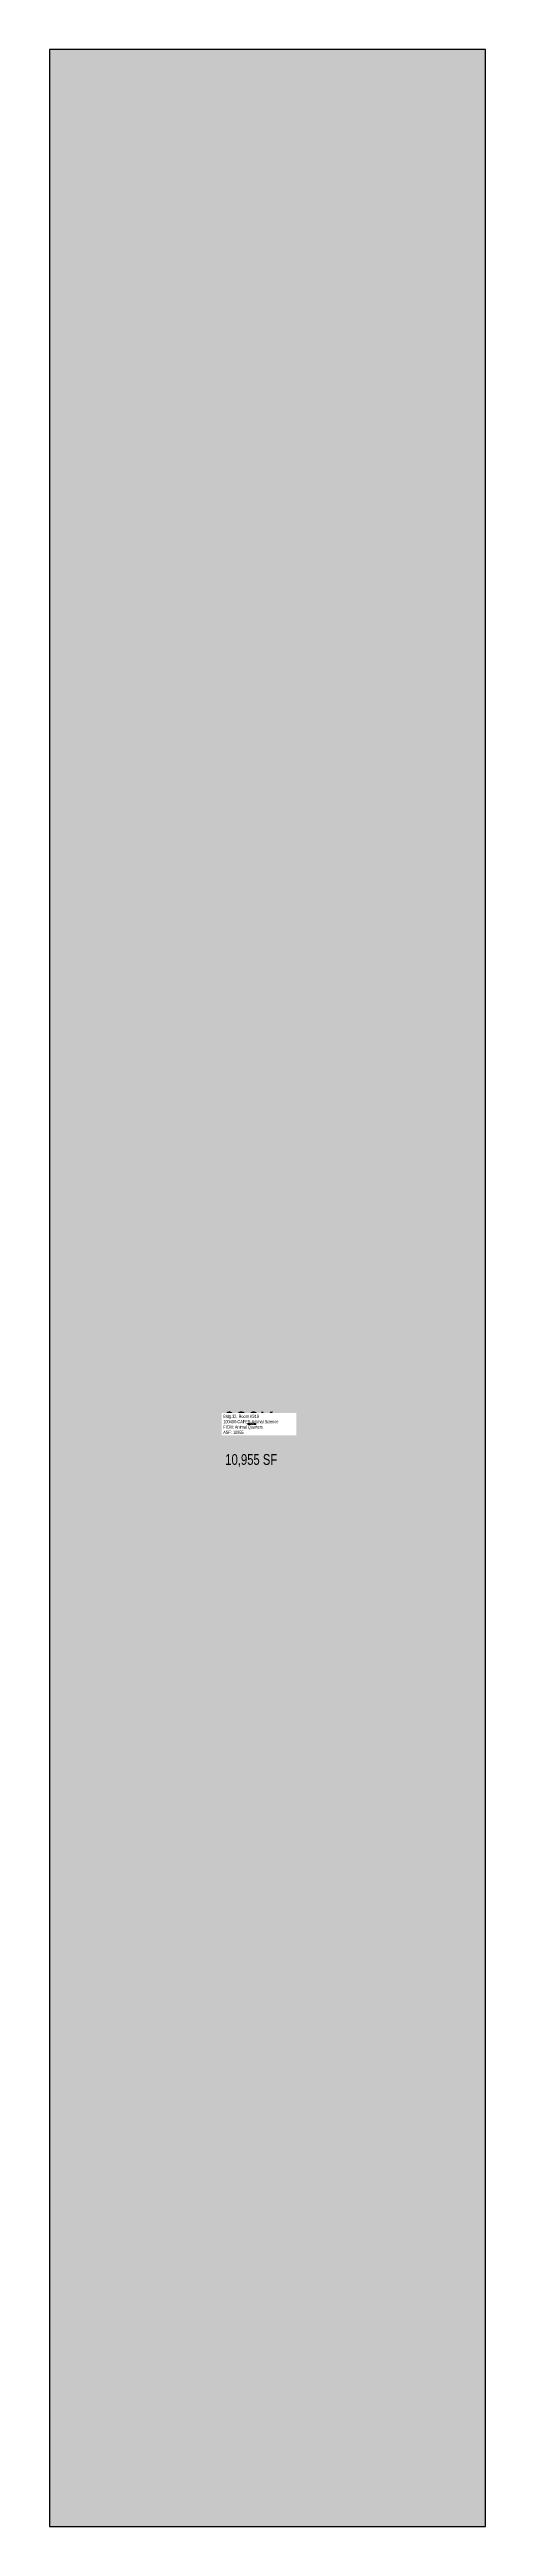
# Model space of a CAD drawing. Header units: inches. Extents: x 0 to 527, y 0 to 2993.
import ezdxf
from ezdxf.enums import TextEntityAlignment as Align

# ---------------------------------------------------------------- set-up
doc = ezdxf.new("R2010")
doc.units = ezdxf.units.IN
doc.header["$MEASUREMENT"] = 0
for name, color, linetype in [('A-IDEN-RNUM', 7, 'Continuous'), ('A-IDEN-SNUM', 4, 'Continuous'), ('A-IDEN-VNUM', 4, 'Continuous'), ('A-WALL', 5, 'Continuous'), ('AREA-TEXT', 3, 'Continuous'), ('Rooms-Category-Color', 7, 'Continuous'), ('Rooms-College-Color', 7, 'Continuous'), ('Rooms-Department-Color', 7, 'Continuous'), ('Rooms-Division-Color', 7, 'Continuous'), ('Rooms-Information', 7, 'Continuous')]:
    doc.layers.add(name, color=color, linetype=linetype)
doc.styles.add('AREA', font='arial.ttf', dxfattribs={"width": 0.75, "height": 5})
doc.styles.add('ID', font='ARIALN.TTF', dxfattribs={"width": 0.85, "height": 0.25})
doc.styles.add('ROOMSNUMBER', font='TXT.SHX', dxfattribs={"height": 1})

msp = doc.modelspace()

# ---------------------------------------------------------------- hatches: boundary and pattern name
at = {"layer": 'Rooms-Category-Color', "true_color": 0xfbafa2}
msp.add_hatch(color=21, dxfattribs=at).paths.add_polyline_path([(527.1, 2992.8), (0, 2992.8), (0, 0), (527.1, 0)])
at = {"layer": 'Rooms-College-Color', "true_color": 0xe3c5e1}
msp.add_hatch(color=254, dxfattribs=at).paths.add_polyline_path([(527.1, 2992.8), (0, 2992.8), (0, 0), (527.1, 0)])
at = {"layer": 'Rooms-Department-Color', "true_color": 0xe3c5e1}
msp.add_hatch(color=254, dxfattribs=at).paths.add_polyline_path([(527.1, 2992.8), (0, 2992.8), (0, 0), (527.1, 0)])
at = {"layer": 'Rooms-Division-Color', "true_color": 0xe3c5e1}
msp.add_hatch(color=254, dxfattribs=at).paths.add_polyline_path([(527.1, 2992.8), (0, 2992.8), (0, 0), (527.1, 0)])

# ---------------------------------------------------------------- linework, layer by layer
at = {"layer": 'A-WALL'}
msp.add_lwpolyline([(527.1, 2992.8), (0, 2992.8), (0, 0), (527.1, 0)], close=True, dxfattribs=at)

# ---------------------------------------------------------------- texts
at = {"layer": 'A-IDEN-RNUM', "style": 'ROOMSNUMBER'}
msp.add_text('0910-00', height=1.2, dxfattribs=at).set_placement((244.6, 1333.4), align=Align.MIDDLE)
at = {"layer": 'A-IDEN-SNUM', "style": 'ROOMSNUMBER'}
msp.add_text('0320K91000', height=1.2, dxfattribs=at).set_placement((244.6, 1331.9), align=Align.MIDDLE)
at = {"layer": 'A-IDEN-VNUM', "style": 'ID', "width": 0.85}
msp.add_text('032K', height=27, dxfattribs=at).set_placement((240.7, 1333.4), align=Align.MIDDLE)
at = {"layer": 'AREA-TEXT', "style": 'AREA', "width": 0.75}
msp.add_text('10,955 SF', height=13, dxfattribs=at).set_placement((243.9, 1289.2), align=Align.MIDDLE_CENTER)

# ---------------------------------------------------------------- next in the draw order: texts
at = {"layer": 'Rooms-Information', "insert": (210, 1320.1), "char_height": 3.857, "width": 86.4, "attachment_point": 7, "style": 'ID', "bg_fill": 3, "box_fill_scale": 1.5, "bg_fill_color": 256, "bg_fill_true_color": 13158600, "bg_fill_transparency": 0}
msp.add_mtext('Bldg.32, Room K910^M^J100400-CAFES-Animal Science^M^JFICM: Animal Quarters^M^JASF: 10955', dxfattribs=at)

doc.saveas('drawing.dxf')
